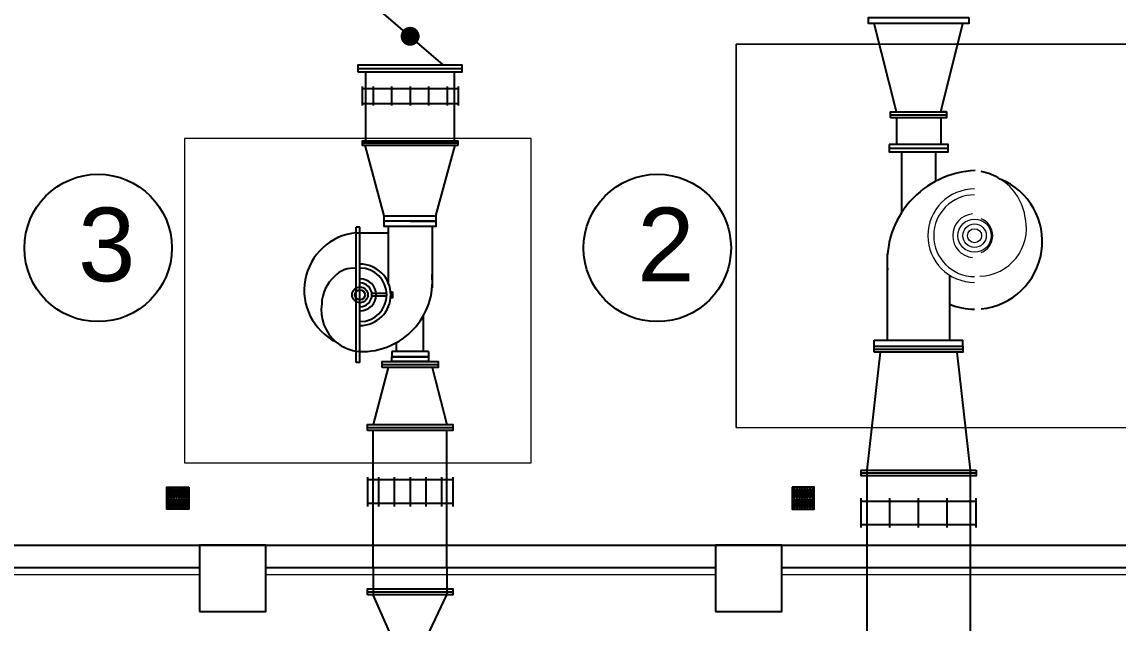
# Model space of a CAD drawing. Header units: inches. Extents: x 25480 to 951550, y -607927 to 1377809.
# Drawn here: x 495212 to 502646, y 353892 to 357970 of the extents above; entities that cross this region are included whole.
import ezdxf

# ---------------------------------------------------------------- set-up
doc = ezdxf.new("R2010")
doc.units = ezdxf.units.IN
doc.header["$MEASUREMENT"] = 0
doc.linetypes.add('CENTER', pattern=[2, 1.25, -0.25, 0.25, -0.25])
doc.layers.add('DIM', color=251, linetype='Continuous', lineweight=0)
for name, color, linetype in [('M-HVAC-EQPM-NEW', 5, 'Continuous'), ('M-X-BKGD', 8, 'Continuous'), ('PIPE FLOOR PLAN', 251, 'Continuous')]:
    doc.layers.add(name, color=color, linetype=linetype)
doc.styles.get("Standard").update_dxf_attribs({"font": 'arial.ttf'})

# ---------------------------------------------------------------- blocks, each defined once
blk = doc.blocks.new('123')
at = {"layer": 'DIM', "lineweight": 0}
for p, q in [((-774370.9, -1059126.2), (-774370.9, -1062176.2)), ((-774370.9, -1059126.2), (-774370.9, -1062176.2)), ((-774220.9, -1059126.2), (-774220.9, -1072676.2)), ((-774220.9, -1059126.2), (-774220.9, -1072676.2)), ((-774370.9, -1062626.2), (-774370.9, -1065676.2)), ((-774370.9, -1062626.2), (-774370.9, -1065676.2)), ((-774370.9, -1066126.2), (-774370.9, -1069176.2)), ((-774370.9, -1066126.2), (-774370.9, -1069176.2))]:
    blk.add_line(p, q, dxfattribs=at)
at = {"layer": 'DIM', "color": 8, "lineweight": 0}
for p, q in [((-771460.9, -1062076.2), (-773660.9, -1062076.2)), ((-771460.9, -1062076.2), (-773660.9, -1062076.2)), ((-773420.9, -1065816.2), (-773420.9, -1071872.2)), ((-773420.9, -1065816.2), (-770820.9, -1065816.2)), ((-773420.9, -1065816.2), (-773420.9, -1071872.2)), ((-773420.9, -1065816.2), (-770820.9, -1065816.2)), ((-770820.9, -1065816.2), (-770820.9, -1071872.2)), ((-770820.9, -1065816.2), (-770820.9, -1071872.2))]:
    blk.add_line(p, q, dxfattribs=at)
for points in [[(-771460.9, -1064426.2), (-771460.9, -1062076.2), (-773660.9, -1062076.2), (-773660.9, -1064426.2)], [(-771460.9, -1064426.2), (-771460.9, -1062076.2), (-773660.9, -1062076.2), (-773660.9, -1064426.2)], [(-770820.9, -1071872.2), (-770820.9, -1065816.2), (-773420.9, -1065816.2), (-773420.9, -1071872.2)], [(-770820.9, -1071872.2), (-770820.9, -1065816.2), (-773420.9, -1065816.2), (-773420.9, -1071872.2)]]:
    blk.add_lwpolyline(points, close=True, dxfattribs=at)
at = {"layer": 'DIM', "lineweight": 0}
for points in [[(-774670.9, -1062176.2), (-774670.9, -1062626.2), (-774220.9, -1062626.2), (-774220.9, -1062176.2)], [(-774670.9, -1062176.2), (-774670.9, -1062626.2), (-774220.9, -1062626.2), (-774220.9, -1062176.2)], [(-774670.9, -1065676.2), (-774670.9, -1066126.2), (-774220.9, -1066126.2), (-774220.9, -1065676.2)], [(-774670.9, -1065676.2), (-774670.9, -1066126.2), (-774220.9, -1066126.2), (-774220.9, -1065676.2)], [(-774670.9, -1065676.2), (-774670.9, -1066126.2), (-774220.9, -1066126.2), (-774220.9, -1065676.2)], [(-774670.9, -1065676.2), (-774670.9, -1066126.2), (-774220.9, -1066126.2), (-774220.9, -1065676.2)]]:
    blk.add_lwpolyline(points, close=True, dxfattribs=at)
at = {"layer": 'PIPE FLOOR PLAN', "color": 8}
for p, q in [((-774370.9, -1059126.2), (-774370.9, -1062176.2)), ((-774370.9, -1059126.2), (-774370.9, -1062176.2)), ((-774370.9, -1062626.2), (-774370.9, -1065676.2)), ((-774370.9, -1062626.2), (-774370.9, -1065676.2)), ((-774370.9, -1066126.2), (-774370.9, -1069176.2)), ((-774370.9, -1066126.2), (-774370.9, -1069176.2))]:
    blk.add_line(p, q, dxfattribs=at)
blk.add_lwpolyline([(-774220.9, -1058401.2), (-774220.9, -1072676.2), (-774120.9, -1072676.2)], dxfattribs=at)
blk.add_lwpolyline([(-774220.9, -1058401.2), (-774220.9, -1072676.2), (-774120.9, -1072676.2)], dxfattribs=at)
for points in [[(-774670.9, -1062176.2), (-774670.9, -1062626.2), (-774220.9, -1062626.2), (-774220.9, -1062176.2)], [(-774670.9, -1062176.2), (-774670.9, -1062626.2), (-774220.9, -1062626.2), (-774220.9, -1062176.2)], [(-774670.9, -1065676.2), (-774670.9, -1066126.2), (-774220.9, -1066126.2), (-774220.9, -1065676.2)], [(-774670.9, -1065676.2), (-774670.9, -1066126.2), (-774220.9, -1066126.2), (-774220.9, -1065676.2)]]:
    blk.add_lwpolyline(points, close=True, dxfattribs=at)

msp = doc.modelspace()

# ---------------------------------------------------------------- linework, layer by layer
at = {"layer": 'M-HVAC-EQPM-NEW'}
for centre in [(495729, 356436.6), (499521.5, 356436.6)]:
    msp.add_circle(centre, 500, dxfattribs=at)
at = {"layer": 'M-HVAC-EQPM-NEW', "color": 8, "lineweight": 0}
for radius in [112.7, 79.4, 47.4]:
    msp.add_circle((501673.2, 356519.8), radius, dxfattribs=at)
at = {"layer": 'M-HVAC-EQPM-NEW', "color": 8}
for radius in [53.6, 34.1, 34.1, 34.1]:
    msp.add_circle((497505.1, 356118.6), radius, dxfattribs=at)
at = {"layer": 'M-X-BKGD', "color": 8}
for p, q in [((498070.1, 357679.5), (497620.1, 358065.2)), ((497519.3, 357531.7), (497519.3, 357403.1)), ((497519.3, 357518.8), (498170.8, 357518.8)), ((497594.3, 357531.7), (497594.3, 357403.1)), ((497719.7, 357531.7), (497719.7, 357403.1)), ((497845.1, 357531.7), (497845.1, 357403.1)), ((497970.4, 357531.7), (497970.4, 357403.1)), ((498095.8, 357531.7), (498095.8, 357403.1)), ((498170.8, 357531.7), (498170.8, 357403.1)), ((497519.3, 357415.9), (498170.8, 357415.9)), ((501103.2, 357359.8), (501143.2, 357359.8)), ((501483.2, 357359.8), (501443.2, 357359.8)), ((497478.1, 355659.8), (497478.1, 356577.4)), ((497505.1, 356577.4), (497478.1, 356577.4)), ((497478.5, 356540.2), (497696.1, 356540.2)), ((497505.1, 355659.8), (497505.1, 356577.4)), ((497696.1, 356582.6), (497696.1, 356202.2)), ((497994, 356582.6), (497994, 356167.1)), ((497696.1, 356035.1), (497696.1, 356031.5)), ((497936.8, 355734.6), (497936.8, 355980.4)), ((497753.3, 355734.6), (497753.3, 355795.1)), ((497970.1, 355734.6), (497720.1, 355734.6)), ((497720.1, 355734.6), (497720.1, 355698.6)), ((497970.1, 355734.6), (497970.1, 355698.6)), ((497505.1, 355659.8), (497478.1, 355659.8)), ((497970.1, 355698.6), (497720.1, 355698.6)), ((497555.1, 354882.9), (497555.1, 354682.9)), ((497555.1, 354882.9), (497555.1, 354682.9)), ((498135.1, 354862.9), (497555.1, 354862.9)), ((498135.1, 354862.9), (497555.1, 354862.9)), ((497630.1, 354882.9), (497630.1, 354682.9)), ((497630.1, 354882.9), (497630.1, 354682.9)), ((497737.6, 354882.9), (497737.6, 354682.9)), ((497737.6, 354882.9), (497737.6, 354682.9)), ((497845.1, 354882.9), (497845.1, 354682.9)), ((497845.1, 354882.9), (497845.1, 354682.9)), ((497951.2, 354882.9), (497951.2, 354682.9)), ((497951.2, 354882.9), (497951.2, 354682.9)), ((498057.3, 354882.9), (498057.3, 354682.9)), ((498057.3, 354882.9), (498057.3, 354682.9)), ((498135.1, 354882.9), (498135.1, 354682.9)), ((498135.1, 354882.9), (498135.1, 354682.9)), ((498135.1, 354702.9), (497555.1, 354702.9)), ((498135.1, 354702.9), (497555.1, 354702.9)), ((500903.2, 354539.8), (500903.2, 354739.8)), ((500903.2, 354719.8), (501683.2, 354719.8)), ((501098.2, 354539.8), (501098.2, 354739.8)), ((501293.2, 354539.8), (501293.2, 354739.8)), ((501488.2, 354539.8), (501488.2, 354739.8)), ((501683.2, 354539.8), (501683.2, 354739.8)), ((500903.2, 354559.8), (501683.2, 354559.8))]:
    msp.add_line(p, q, dxfattribs=at)
at = {"layer": 'M-X-BKGD', "color": 8, "linetype": 'Continuous', "ltscale": 10}
for p, q in [((501143.2, 357359.8), (500993.2, 357959.8)), ((501443.2, 357359.8), (501593.2, 357959.8)), ((497545.1, 357160.3), (497545.1, 357628.1)), ((498145.1, 357160.3), (498145.1, 357628.1)), ((501143.2, 357319.8), (501143.2, 357137.8)), ((501443.2, 357319.8), (501443.2, 357137.8)), ((501178.4, 357087.8), (501178.4, 356675.7)), ((501408.1, 357087.8), (501408.1, 356887.9)), ((501082.2, 355811.8), (501082.2, 356396)), ((501504.3, 355811.8), (501504.3, 356251.8)), ((501033.2, 355729.8), (500943.2, 354929.8)), ((501553.2, 355729.8), (501643.2, 354929.8)), ((497695.1, 355626.6), (497595.1, 355239.1)), ((497695.1, 355626.6), (497595.1, 355239.1)), ((497995.1, 355626.6), (498093.8, 355239.1)), ((497995.1, 355626.6), (498093.8, 355239.1)), ((497595.1, 354269.8), (497595.1, 355199.1)), ((498095.1, 354269.8), (498095.1, 355199.1)), ((500943.2, 354929.8), (500943.2, 352469.5)), ((501643.2, 354929.8), (501643.2, 352469.5)), ((500943.2, 354889.8), (500943.2, 354389.8)), ((500943.2, 354889.8), (500943.2, 354389.8)), ((501643.2, 354889.8), (501643.2, 354389.8)), ((501643.2, 354889.8), (501643.2, 354389.8)), ((497595.1, 354269.8), (497595.1, 354084.2)), ((498095.1, 354269.8), (498095.1, 354084.2)), ((497845.1, 353519.2), (497595.1, 354084.2)), ((497845.1, 353559.2), (498095.1, 354084.2))]:
    msp.add_line(p, q, dxfattribs=at)
at = {"layer": 'M-X-BKGD', "color": 8, "linetype": 'Continuous'}
for p, q in [((497493.6, 357653.8), (498196.5, 357653.8)), ((497600.8, 357653.8), (498089.3, 357653.8)), ((497555.1, 355219.1), (498135.1, 355219.1)), ((497555.1, 355219.1), (498135.1, 355219.1)), ((497555.1, 354104.2), (498135.1, 354104.2))]:
    msp.add_line(p, q, dxfattribs=at)
at = {"layer": 'M-X-BKGD', "color": 8, "linetype": 'CENTER'}
for p, q in [((501103.2, 357339.8), (501483.2, 357339.8)), ((501093.2, 357112.8), (501493.2, 357112.8)), ((497845.1, 356618.6), (497670.1, 356618.6)), ((497845.1, 356618.6), (498020.1, 356618.6)), ((500993.2, 355749.8), (501593.2, 355749.8)), ((497655.1, 355646.6), (498035.1, 355646.6)), ((497655.1, 355646.6), (498035.1, 355646.6))]:
    msp.add_line(p, q, dxfattribs=at)
at = {"layer": 'M-X-BKGD', "color": 8, "linetype": 'Continuous', "ltscale": 3.5}
for p, q in [((498170.8, 357147.5), (497519.3, 357147.5)), ((501683.2, 354909.8), (500903.2, 354909.8))]:
    msp.add_line(p, q, dxfattribs=at)
at = {"layer": 'M-X-BKGD', "color": 8, "ltscale": 100}
for p, q in [((500993.2, 355769.8), (500993.2, 355811.8)), ((500993.2, 355811.8), (501593.2, 355811.8)), ((501593.2, 355769.8), (501593.2, 355811.8))]:
    msp.add_line(p, q, dxfattribs=at)
at = {"layer": 'M-X-BKGD', "color": 8, "linetype": 'Continuous', "lineweight": 0, "ltscale": 10}
for points in [[(506915.7, 354419.8), (488365.7, 354419.8), (488365.7, 377969.8), (506915.7, 377969.8)], [(496415.7, 353969.8), (496865.7, 353969.8), (496865.7, 354419.8), (496415.7, 354419.8)], [(499915.7, 353969.8), (500365.7, 353969.8), (500365.7, 354419.8), (499915.7, 354419.8)], [(499915.7, 353969.8), (500365.7, 353969.8), (500365.7, 354419.8), (499915.7, 354419.8)]]:
    msp.add_lwpolyline(points, close=True, dxfattribs=at)
at = {"layer": 'M-X-BKGD', "color": 8, "linetype": 'Continuous', "ltscale": 3.5}
for points in [[(501633.2, 357999.8), (501633.2, 357959.8), (500953.2, 357959.8), (500953.2, 357999.8)], [(498170.8, 357134.6), (498170.8, 357160.3), (497519.3, 357160.3), (497519.3, 357134.6)], [(501683.2, 354929.8), (501683.2, 354889.8), (500903.2, 354889.8), (500903.2, 354929.8)]]:
    msp.add_lwpolyline(points, close=True, dxfattribs=at)
at = {"layer": 'M-X-BKGD', "color": 8, "linetype": 'CENTER', "const_width": 64.3}
msp.add_lwpolyline([(497845.1, 357904.5, 1), (497845.1, 357840.2, 1)], format="xyb", close=True, dxfattribs=at)
at = {"layer": 'M-X-BKGD', "color": 8, "linetype": 'Continuous', "ltscale": 100}
for points in [[(497493.6, 357628.1), (497493.6, 357679.5), (498196.5, 357679.5), (498196.5, 357628.1)], [(497555.1, 355199.1), (497555.1, 355239.1), (498135.1, 355239.1), (498135.1, 355199.1)], [(497555.1, 355199.1), (497555.1, 355239.1), (498135.1, 355239.1), (498135.1, 355199.1)], [(497555.1, 354084.2), (497555.1, 354124.2), (498135.1, 354124.2), (498135.1, 354084.2)]]:
    msp.add_lwpolyline(points, close=True, dxfattribs=at)
at = {"layer": 'M-X-BKGD', "color": 8, "ltscale": 100}
for points in [[(501103.2, 357319.8), (501103.2, 357359.8), (501483.2, 357359.8), (501483.2, 357319.8)], [(501093.2, 357137.8), (501093.2, 357087.8), (501493.2, 357087.8), (501493.2, 357137.8)], [(497670.1, 356654.6), (498020.1, 356654.6), (498020.1, 356582.6), (497670.1, 356582.6)], [(500993.2, 355729.8), (500993.2, 355769.8), (501593.2, 355769.8), (501593.2, 355729.8)], [(497655.1, 355626.6), (497655.1, 355666.6), (498035.1, 355666.6), (498035.1, 355626.6)], [(497655.1, 355626.6), (497655.1, 355666.6), (498035.1, 355666.6), (498035.1, 355626.6)]]:
    msp.add_lwpolyline(points, close=True, dxfattribs=at)
at = {"layer": 'M-X-BKGD', "color": 8}
for points in [[(497670.1, 356654.6), (497540.3, 357134.6)], [(497540.3, 357134.6), (498149.9, 357134.6)], [(498020.1, 356654.6), (498149.9, 357134.6)], [(497585.1, 356130.1), (497686.1, 356130.1)], [(497686.2, 356108.5), (497585.2, 356108.5)]]:
    msp.add_lwpolyline(points, dxfattribs=at)
at = {"layer": 'M-X-BKGD', "color": 8, "linetype": 'Continuous', "ltscale": 100}
msp.add_lwpolyline([(497540.3, 357134.6), (498149.9, 357134.6)], dxfattribs=at)
at = {"layer": 'M-X-BKGD', "color": 8, "linetype": 'CENTER'}
msp.add_lwpolyline([(498020.1, 356654.6), (498020.1, 356618.6), (497670.1, 356618.6), (497670.1, 356654.6)], close=True, dxfattribs=at)
at = {"layer": 'M-X-BKGD', "color": 8}
for points in [[(497725, 356138.6), (497725, 356098.6), (497713.6, 356098.6), (497713.6, 356138.6)], [(497970.1, 355698.6), (497970.1, 355666.6), (497720.1, 355666.6), (497720.1, 355698.6)], [(496345, 354814), (496345, 354664), (496195, 354664), (496195, 354814)], [(496212.5, 354802.9), (496212.5, 354745), (496202.5, 354745), (496202.5, 354802.9)], [(496230.2, 354802.9), (496230.2, 354745), (496220.2, 354745), (496220.2, 354802.9)], [(496247.9, 354802.9), (496247.9, 354745), (496237.9, 354745), (496237.9, 354802.9)], [(496265.6, 354802.9), (496265.6, 354745), (496255.6, 354745), (496255.6, 354802.9)], [(496283.3, 354802.9), (496283.3, 354745), (496273.3, 354745), (496273.3, 354802.9)], [(496300.9, 354802.9), (496300.9, 354745), (496290.9, 354745), (496290.9, 354802.9)], [(496318.6, 354802.9), (496318.6, 354745), (496308.6, 354745), (496308.6, 354802.9)], [(496336.3, 354802.9), (496336.3, 354745), (496326.3, 354745), (496326.3, 354802.9)], [(500436.3, 354814), (500436.3, 354664), (500586.3, 354664), (500586.3, 354814)], [(500445, 354802.9), (500445, 354745), (500455, 354745), (500455, 354802.9)], [(500462.7, 354802.9), (500462.7, 354745), (500472.7, 354745), (500472.7, 354802.9)], [(500480.4, 354802.9), (500480.4, 354745), (500490.4, 354745), (500490.4, 354802.9)], [(500498, 354802.9), (500498, 354745), (500508, 354745), (500508, 354802.9)], [(500515.7, 354802.9), (500515.7, 354745), (500525.7, 354745), (500525.7, 354802.9)], [(500533.4, 354802.9), (500533.4, 354745), (500543.4, 354745), (500543.4, 354802.9)], [(500551.1, 354802.9), (500551.1, 354745), (500561.1, 354745), (500561.1, 354802.9)], [(500568.8, 354802.9), (500568.8, 354745), (500578.8, 354745), (500578.8, 354802.9)], [(496212.5, 354675.6), (496212.5, 354732.3), (496202.5, 354732.3), (496202.5, 354675.6)], [(496230.2, 354675.6), (496230.2, 354732.3), (496220.2, 354732.3), (496220.2, 354675.6)], [(496247.9, 354675.6), (496247.9, 354732.3), (496237.9, 354732.3), (496237.9, 354675.6)], [(496265.6, 354675.6), (496265.6, 354732.3), (496255.6, 354732.3), (496255.6, 354675.6)], [(496283.3, 354675.6), (496283.3, 354732.3), (496273.3, 354732.3), (496273.3, 354675.6)], [(496300.9, 354675.6), (496300.9, 354732.3), (496290.9, 354732.3), (496290.9, 354675.6)], [(496318.6, 354675.6), (496318.6, 354732.3), (496308.6, 354732.3), (496308.6, 354675.6)], [(496336.3, 354675.6), (496336.3, 354732.3), (496326.3, 354732.3), (496326.3, 354675.6)], [(500445, 354675.6), (500445, 354732.3), (500455, 354732.3), (500455, 354675.6)], [(500462.7, 354675.6), (500462.7, 354732.3), (500472.7, 354732.3), (500472.7, 354675.6)], [(500480.4, 354675.6), (500480.4, 354732.3), (500490.4, 354732.3), (500490.4, 354675.6)], [(500498, 354675.6), (500498, 354732.3), (500508, 354732.3), (500508, 354675.6)], [(500515.7, 354675.6), (500515.7, 354732.3), (500525.7, 354732.3), (500525.7, 354675.6)], [(500533.4, 354675.6), (500533.4, 354732.3), (500543.4, 354732.3), (500543.4, 354675.6)], [(500551.1, 354675.6), (500551.1, 354732.3), (500561.1, 354732.3), (500561.1, 354675.6)], [(500568.8, 354675.6), (500568.8, 354732.3), (500578.8, 354732.3), (500578.8, 354675.6)]]:
    msp.add_lwpolyline(points, close=True, dxfattribs=at)
at = {"layer": 'M-X-BKGD', "color": 8, "linetype": 'Continuous', "lineweight": 0, "ltscale": 10}
for points in [[(496415.7, 354219.8), (493365.7, 354219.8)], [(499915.7, 354219.8), (496865.7, 354219.8)], [(503415.7, 354219.8), (500365.7, 354219.8)]]:
    msp.add_lwpolyline(points, dxfattribs=at)
at = {"layer": 'M-X-BKGD', "color": 8, "linetype": 'Continuous', "ltscale": 10}
for centre, radius, start, end in [((501701.9, 356339.3), 622.3, 92.25789, 184.97627), ((501648, 356589.3), 372.8, 57.65448, 79.12533), ((501674.3, 356479.9), 458.3, 275.42638, 67.80513), ((501674.3, 356479.9), 458.3, 248.2178, 269.86068)]:
    msp.add_arc(centre, radius, start, end, dxfattribs=at)
at = {"layer": 'M-X-BKGD', "color": 8, "lineweight": 0}
for centre, radius, start, end in [((501673.2, 356519.8), 316.8, 90, 270), ((501648, 356589.3), 372.8, 6.89693, 57.65448), ((501673.2, 356519.8), 277.4, 90, 270), ((501673.2, 356519.8), 148.5, 95.44688, 264.55312), ((501700.7, 356569.4), 323.9, 271.59153, 11.52366), ((501673.2, 356519.8), 123.1, 291.16375, 68.83625)]:
    msp.add_arc(centre, radius, start, end, dxfattribs=at)
at = {"layer": 'M-X-BKGD', "color": 8}
for centre, radius, start, end in [((497519.6, 356149.6), 392.8, 96.00551, 243.30445), ((497505.1, 356118.6), 208.5, 270, 90), ((497498.7, 356051.7), 253.3, 131.12902, 178.79687), ((497457.4, 356132.3), 166.9, 82.87588, 138.64695), ((497505.1, 356118.6), 181.4, 270, 90), ((497519.3, 356210.4), 476.7, 268.41511, 5.60324), ((497505.1, 356118.6), 109.1, 270, 90), ((497505.1, 356118.6), 80.8, 270, 90), ((497523.4, 356014.4), 281.2, 171.27895, 230.11404), ((497523.4, 356014.4), 281.2, 230.11404, 265.09671)]:
    msp.add_arc(centre, radius, start, end, dxfattribs=at)

# ---------------------------------------------------------------- block references
at = {"layer": 'M-X-BKGD', "color": 8, "rotation": 90}
msp.add_blockref('123', (-565760.5, 1128640.7), dxfattribs=at)

# ---------------------------------------------------------------- texts
at = {"layer": 'M-HVAC-EQPM-NEW', "char_height": 500, "attachment_point": 1}
for s, insert in [('3', (495593.2, 356710.3)), ('2', (499385.7, 356710.3))]:
    msp.add_mtext_dynamic_manual_height_columns(s, width=1130, gutter_width=1, heights=[0], dxfattribs=dict(at, insert=insert))

doc.saveas('drawing.dxf')
